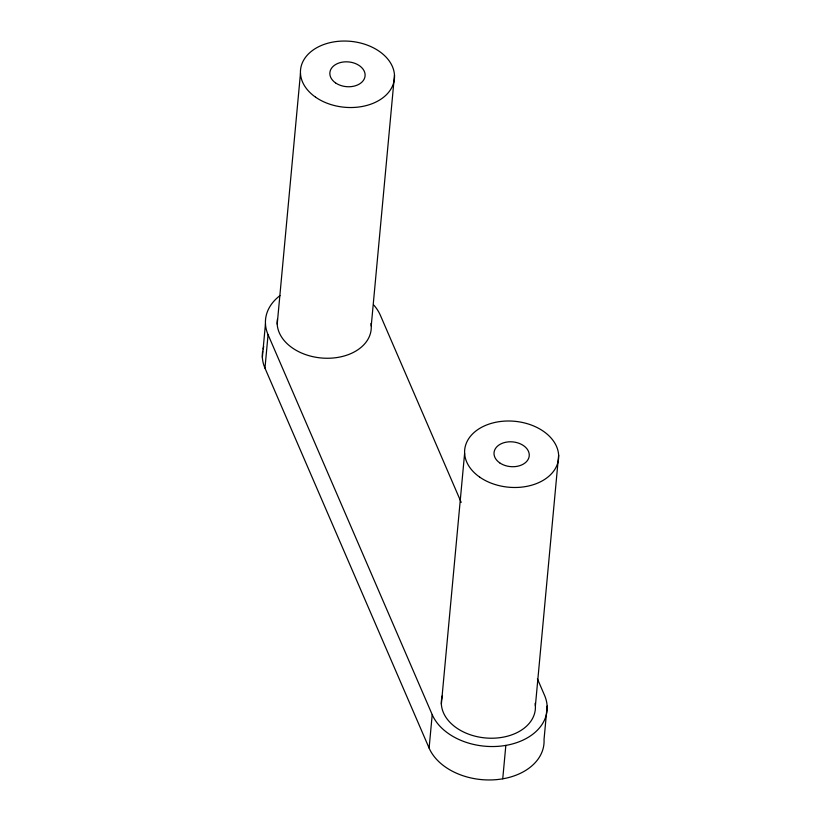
<?xml version="1.0" encoding="UTF-8"?>
<svg xmlns="http://www.w3.org/2000/svg" width="821" height="821" viewBox="0 0 821 821"><rect width="100%" height="100%" fill="white"/><g stroke="black" fill="none" stroke-linecap="round" stroke-linejoin="round"><path stroke-width="1.23" d="M262.361 357.33L265.46 323.905M547.135 706.081L544.036 739.505A58.938 41.389 5.3 0 1 495.258 779.734A58.938 41.389 5.3 0 1 429.116 748.085L264.967 368.126L268.067 334.691A58.938 41.389 5.3 0 1 280.002 295.601M277.211 324.121L300.465 73.408M371.236 325.896L394.49 75.173M429.116 748.085L432.215 714.66L268.067 334.691M441.359 704.09L464.614 453.366M502.739 778.821L505.839 745.396A58.938 41.389 5.3 0 0 544.528 695.284L537.416 678.813M535.384 705.855L558.639 455.132M461.186 502.36L380.38 315.326A58.938 41.389 5.3 0 0 373.945 305.196M264.967 368.126A58.938 41.389 5.3 0 1 262.638 351.316M263.1 348.946A58.938 41.389 5.3 0 1 263.757 346.616M505.839 745.396A58.938 41.389 5.3 0 1 432.215 714.66M535.118 703.381A47.156 33.107 5.3 0 1 485.837 737.987A47.156 33.107 5.3 0 1 442.478 695.51M370.969 323.423A47.156 33.107 5.3 0 1 324.326 358.192A47.156 33.107 5.3 0 1 277.457 319.174M315.562 97.165A47.156 33.107 5.3 0 0 393.372 83.752A47.156 33.107 5.3 0 0 333.511 41.953A47.156 33.107 5.3 0 0 315.562 97.165M335.512 82.87A17.682 12.418 5.3 0 0 364.688 77.841A17.682 12.418 5.3 0 0 342.244 62.16A17.682 12.418 5.3 0 0 335.512 82.87M479.71 477.124A47.156 33.107 5.3 0 0 557.521 463.711A47.156 33.107 5.3 0 0 497.659 421.912A47.156 33.107 5.3 0 0 479.71 477.124M499.661 462.828A17.682 12.418 5.3 0 0 528.837 457.8A17.682 12.418 5.3 0 0 506.393 442.129A17.682 12.418 5.3 0 0 499.661 462.828"/></g></svg>
